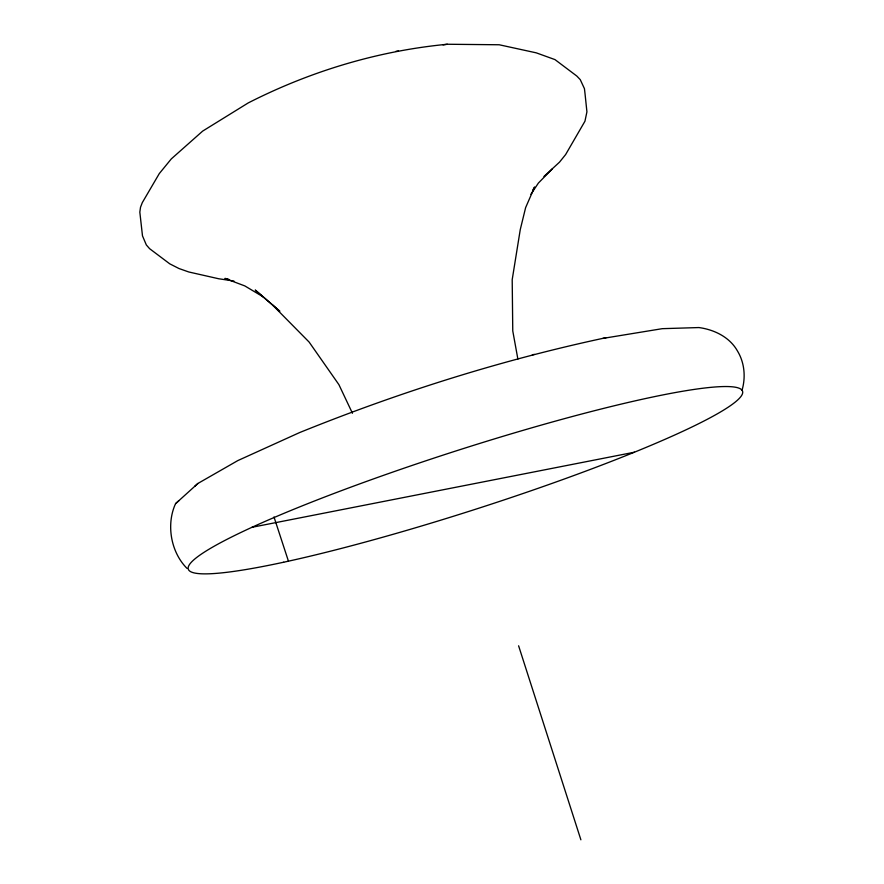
<?xml version="1.0" encoding="UTF-8"?>
<svg xmlns="http://www.w3.org/2000/svg" width="884" height="884" viewBox="0 0 884 884"><rect width="100%" height="100%" fill="white"/><g stroke="black" fill="none" stroke-linecap="round" stroke-linejoin="round"><path stroke-width="1.33" d="M742.041 390.242C745.853 377.192 744.56 362.55 737.389 350.86C729.554 337.025 714.161 329.622 698.913 327.555L662.282 328.671L602.877 338.406M606.17 337.655C501.405 359.976 398.938 392.374 299.676 432.541L237.818 460.586L197.928 483.449L175.562 503.67C166.026 524.356 170.745 552.213 187.054 568.423M532.577 190.524L534.61 186.999L525.626 207.618L520.267 229.586L512.201 279.653L512.764 330.914L517.88 359.092M530.908 194.292L538.389 183.065L552.367 168.833M543.936 176.502L559.506 162.159L565.627 154.556L584.954 121.219L586.921 111.848L585.031 93.737L584.446 88.676L580.247 79.637L576.81 76.046L554.975 59.604L536.245 52.841L499.184 44.764L447.348 44.255C377.954 50.874 310.251 71.284 248.194 102.942L202.668 131.097L171.308 158.899L159.286 173.595L142.291 202.646L140.523 207.221L139.827 212.127L142.49 235.873L146.335 244.945L149.606 248.68L169.75 263.83L178.977 268.526L188.734 271.963L218.646 278.747L233.94 281.035M175.562 503.67L178.966 500.609M194.668 486.366L197.928 483.449M532.334 354.827L534.312 354.373M252.006 527.284L634.436 452.21M395.944 51.316L398.496 50.952M443.017 44.863L447.348 44.255M228.757 279.289L224.879 278.416L244.824 285.919L263.322 296.958L279.83 311.256L255.244 290.051L263.322 296.958M272.758 305.223L309.124 342.064L338.915 384.662L352.44 413.27M273.996 516.963L288.449 561.185M518.61 645.806L580.887 839.8M283.642 562.224A291.046 30.752 -17.8 0 0 737.643 400.021A291.046 30.752 -17.8 0 0 375.026 478.354A291.046 30.752 -17.8 0 0 283.642 562.224"/></g></svg>
